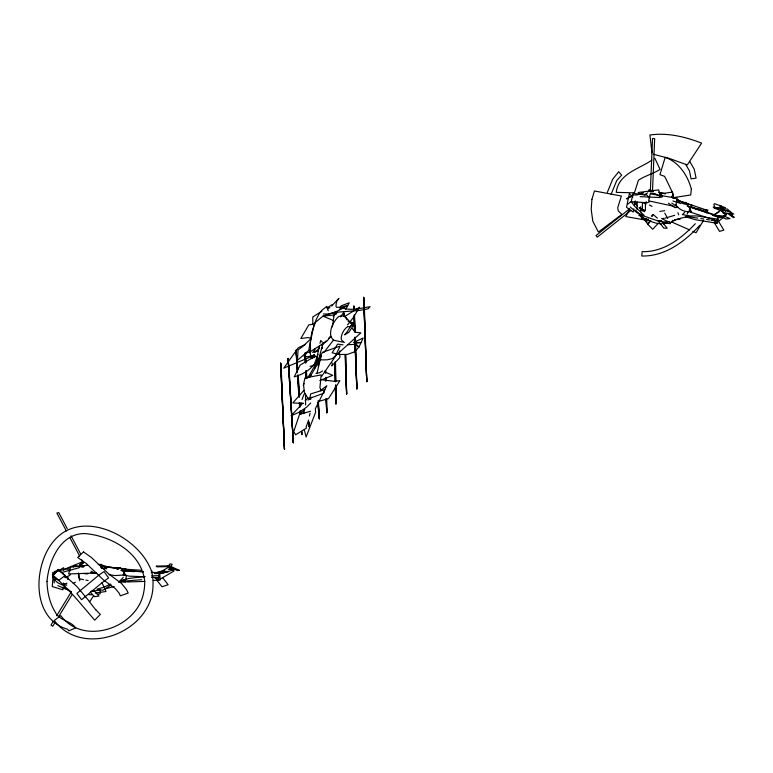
<?xml version="1.0" encoding="UTF-8"?>
<svg xmlns="http://www.w3.org/2000/svg" width="773" height="773" viewBox="0 0 773 773"><rect width="100%" height="100%" fill="white"/><g stroke="black" fill="none" stroke-linecap="round" stroke-linejoin="round"><path stroke-width="1.16" d="M316.515 363.967L317.133 356.595L319.365 346.178M344.236 316.418L344.256 313.625L344.429 316.379M637.058 209.522L637.116 201.888M299.972 414.502L300.03 411.159M305.538 394.046L305.557 405.042M100.973 567.73L101.166 564.57L98.954 564.657M53.047 576.407L52.255 586.562L62.913 589.818L63.096 587.606M54.294 576.581L54.052 579.76L55.936 579.17M54.458 574.455L54.709 571.276L56.284 571.131M332.4 326.863L334.081 314.92L336.719 313.751L333.018 312.804L322.93 316.167L315.2 322.505L311.741 332.458L310.282 342.168L310.601 351.551L326.902 341.096L331.153 336.303M151.672 572.735L151.856 570.938M125.912 578.89L126.337 575.614M720.349 208.7L721.054 207.464L725.538 207.811L714.667 203.686L713.865 204.285L714.725 207.087L717.798 208.739M309.973 398.298L310.591 393.93L324.728 389.592L323.897 393.157L309.973 398.298L307.606 397.795L304.417 392.597L303.518 384.452L304.92 377.978L321.191 374.876L319.925 387.524L321.23 390.636M648.866 191.617L649.194 189.559L650.624 189.974M303.77 413.7L304.485 409.255M645.629 205.087L646.199 201.589M354.594 351.812L355.928 344.285L353.85 342.342L363.165 338.052L358.962 347.087L354.594 351.812L347.483 354.411L339.009 354.478L332.139 352.788L337.666 344.062L343.067 344.864M675.853 205.695L677.187 198.217L650.209 193.859L648.644 200.854L674.133 206.362M317.143 372.77L321.181 355.57L318.109 365.929M633.841 208.729L633.232 212.082L626.526 207.28L629.357 193.704L632.894 196.999M634.459 205.367L635.28 200.893M300.504 405.767L301.141 402.714M312.514 358.546L313.2 355.232M309.403 416.009L310.089 413.159M63.541 583.016L63.386 583.625L66.642 583.75L66.797 583.142M67.705 579.499L68.159 577.682L64.903 577.566M320.012 343.318L320.718 340.468L322.341 342.139M323.143 342.98L318.138 361.175M611.066 194.429L616.69 180.669L621.627 175.113L618.69 171.712L612.631 179.326L607.375 192.332M339.907 350.865L339.357 352.72L339.985 357.02L339.26 358.363L331.685 365.929L332.38 364.527L332.004 362.808M308.582 420.087L306.156 426.87L306.34 428.213L295.624 434.784L293.73 431.605L299.538 414.328L310.543 411.265M314.138 351.87L315.181 348.478M689.4 211.145L690.666 207.203L720.61 217.261L717.566 216.778M314.514 363.783L318.041 354.382M706.773 213.145L707.952 210.082L703.256 209.618M302.001 399.554L304.175 393.969M687.158 214.208L688.443 211.164M629.551 209.193L625.811 216.566L645.281 220.034M703.652 220.247L696.019 232.77L692.84 231.369M345.647 309.577L349.241 302.765L341.193 305.828L339.965 307.654M649.977 220.45L647.88 224.421L652.731 229.262L658.181 223.387M652.074 216.479L653.127 214.498L657.417 218.16M309.49 377.601L320.553 358.962M53.25 621.357L50.97 625.077L52.767 626.246L55.038 622.526M56.661 615.772L71.483 591.567M58.458 616.941L72.14 594.601M168.137 566.735L167.693 567.45L170.031 567.826L172.215 564.251L169.886 563.875L168.35 566.377M303.219 385.263L304.233 383.611M308.292 376.992L322.486 352.382L340.11 346.072L334.902 357.136L321.684 376.248M321.423 349.116L322.592 347.309L321.462 348.575M334.361 313.471L335.646 311.48M89.803 601.626L93.697 595.625M321.297 356.169L314.427 365.107L310.021 366.373M323.964 352.343L333.685 339.82M689.439 209.299L692.135 205.444L681.767 201.811M672.877 220.295L671.669 221.996L689.671 229.958M340.468 316.901L344.468 311.451M159.711 574.01L160.436 573.044L151.228 572.426M650.789 220.624L647.88 224.421L645.697 221.184L648.17 218.962M347.531 324.921L353.3 317.597L359.513 307.219L344.391 316.717M333.25 316.495L336.806 312.176M123.207 577.276L120.491 580.552L127.555 581.963L144.822 581.402M313.78 364.653C309.045 371.021 301.692 374.692 294.213 376.857L300.233 364.962L314.862 356.421M73.222 566.976L74.527 565.459L83.32 567.285M303.876 390.375L292.841 402.926L303.451 403.458M351.493 325.588L352.952 323.935L349.734 322.409M682.472 214.778L684.694 212.285M302.919 403.062L291.073 415.806L299.402 412.115L306.862 406.975L310.707 402.955M300.794 413.632L304.9 409.304M331.617 306.021L338.912 298.349L336.835 301.19L336.197 303.634L336.004 306.466L336.632 307.325L341.077 307.19L347.715 305.345C340.265 309.606 332.438 314.92 323.414 313.925M315.21 352.266L319.384 347.908M321.877 345.299L326.042 340.951M328.544 338.342L330.216 336.603M699.971 225.185C684.656 241.553 665.379 256.472 641.754 256.027L642.15 251.66C663.717 252.24 681.206 238.528 695.285 223.735M309.934 349.406L297.479 360.286L298.049 349.908L302.823 346.41L311.036 338.574M305.18 400.772L307.441 398.491L310.833 399.361M715.962 213.899L719.876 210.411M347.531 326.65C343.763 329.472 341.376 333.946 341.125 338.651L341.84 340.381L344.371 342.439L333.463 340.217L330.931 336.854C329.385 329.395 333.182 321.568 338.642 316.601L341.434 315.819L344.961 316.457L350.565 322.563M651.475 215.986L653.127 214.498M63.483 584.697L66.729 585.161M639.551 208.14L641.001 206.942M629.637 208.797L596.002 235.572L597.316 237.137L630.961 210.362M634.942 204.565L636.72 203.164M628.043 203.975L631.251 201.511L634.285 205.86L644.035 215.309L636.923 212.72L630.208 207M308.031 400.105L311.79 397.235M320.264 390.761L326.844 385.727L315.355 408.733L315.635 412.222L306.108 436.996L304.291 429.769M644.276 194.844L647.658 192.873M306.533 378.364L311.519 374.779M723.344 216.005L726.726 214.034L722.745 212.662M70.478 574.697L68.324 576.204L65.077 577.083M160.929 571.923L168.408 567.227L174.031 570.996L158.562 580.059L155.924 577.962M321.868 311.181L312.765 316.959L312.814 323.916M326.921 307.973L331.975 304.755M327.849 308.736L329.82 307.49M722.253 216.778L720.194 217.754L713.556 215.744M322.534 370.963L319.916 372.596L316.012 373.485M715.527 221.146L718.552 219.3L696.531 215.909L686.849 215.967M651.89 160.079C638.672 169.297 618.564 173.529 616.207 192.361L634.411 192.854L638.43 180.196C645.107 175.761 653.204 173.799 660.045 169.403L654.886 158.301M73.28 583.402L75.435 582.195M83.213 565.807L80.025 564.435L83.697 562.464M111.07 585.055L102.751 590.282L96.925 589.152L102.799 587.548M305.432 344.439L298.243 347.792L283.749 368.17L310.901 356.768M663.514 223.957L667.679 221.803C657.437 222.933 648.537 216.121 638.875 215.194C645.822 219.368 653.446 223.542 661.717 223.909M640.392 194.216L643.571 192.612L637.087 195.009L633.087 194.941L626.613 198.883L628.942 197.714M629.715 197.328L631.27 196.555M110.713 584.05L103.708 587.248M649.513 201.763L647.272 202.739L631.155 201.695L633.232 193.318L645.339 195.086L646.508 194.67L649.504 198.168M63.338 569.788L82.527 561.749L79.068 567.74L61.676 572.493M155.035 573.199L164.291 570.29M339.482 309.094L342.623 307.944C351.473 311.065 361.146 308.041 370.064 306.697L368.083 308.842L359.426 310.446L333.385 312.495M719.103 211.879L712.406 215.396M674.703 215.309L664.964 218.179M319.809 380.567L332.709 375.34L324.573 371.842M114.259 586.504L104.732 588.958M318.37 350.652L312.514 352.295M118.636 582.088L125.584 579.905L119.844 580.475M318.66 401.361L328.457 398.665L339.888 380.674L333.965 381.282L322.66 379.872M314.437 355.242L307.557 356.74L304.04 356.295L307.509 352.121L310.63 352.565M116.955 569.315L118.8 568.889L110.008 566.889L102.036 566.155M68.101 568.116L69.879 567.74M661.823 196.303L660.2 193.888L672.481 192.071L672.684 197.946M659.862 211.435L664.761 210.662M58.361 570.822L67.222 568.899L69.918 571.044M97.968 594.186L100.2 593.828L100.084 590.099L90.47 591.471M91.89 591.21L94.113 590.891L98.992 596.06L94.538 596.708L90.306 592.224M95.369 592.968L106.007 591.519L102.307 583.47M351.01 325.414L352.971 325.172L355.406 326.641L349.898 322.215M153.344 580.455L160.204 579.972L159.731 573.595M144.899 576.513L129.12 578.388L122.984 580.204L124.26 581.132L141.643 579.682M334.081 314.92L322.93 316.167L332.921 320.293M151.508 575.904L159.248 575.595L158.542 578.446L155.025 578.562M674.491 219.687L680.182 219.194M663.978 218.373L661.601 218.566L670.085 222.643L677.583 218.991L689.12 216.237L682.424 214.392M683.989 202.536L686.25 202.381L691.449 211.85C685.612 212.198 678.994 210.169 676.008 204.816M87.339 565.314L70.546 567.121L68.633 573.943L95.833 573.015M120.83 570.6L143.44 571.807M347.956 344.729L355.928 344.285L358.962 347.087L354.884 343.309L361.059 342.574L353.85 342.342M154.445 573.634L162.813 573.324L174.08 569.566L168.34 569.392M98.268 564.493L101.456 564.454L106.761 568.754L101.476 568.426M119.032 581.866L125.497 582.175M314.679 324.013L308.794 324.873L300.823 338.497L308.166 337.579L310.862 338.313M80.112 564.937L81.938 564.976M100.828 566.696L116.907 568.087L120.279 567.517L125.748 574.919L115.051 575.566L109.138 574.726M640.141 196.661L660.055 197.559L660.113 195.047L658.673 189.887L638.16 192.516L638.904 193.965M88.982 594.679L91.649 594.804M68.758 589.528L66.536 589.413L57.869 585.615M121.834 568.996L141.13 570.242M132.376 571.479L134.521 571.624M143.594 571.672L124.598 570.783L123.168 574.735L129.188 576.146L144.899 576.755M151.73 572.387L158.736 572.58L159.19 577.547L151.46 577.373M96.799 573.295L90.905 572.619M662.442 222.924L670.491 223.648L669.35 221.542M660.229 192.97L665.408 193.762M695.043 208.816L700.908 209.386M650.46 193.008L654.934 193.521L658.441 195.733M113.94 567.894L125.941 568.754L126.173 571.121M700.792 218.624L703.73 219.01M347.782 326.689L350.111 326.795L353.812 322.814L348.14 321.471M110.8 567.411L112.897 567.73M658.644 192.322L664.973 193.608M687.042 216.546L697.855 218.131M711.063 220.276L712.58 220.527M706.561 219.406L709.517 219.986M85.832 580.098L88.151 580.552M718.813 209.251L714.561 208.401L713.237 207.096L721.731 208.797L723.055 210.101L720.513 209.589M78.885 578.687L83.513 579.644M653.146 154.175L669.476 158.504L687.294 164.939L701.604 143.131C685.274 136.773 667.505 132.444 649.938 135.014L651.968 152.764M108.404 566.967L100.799 565.102M687.129 206.024L706.937 212.546M647.987 219.561L641.522 218.778L641.281 216.45M650.837 190.815L653.398 191.443M682.414 203.483L687.825 204.816L677.689 199.782M651.707 190.284L652.779 190.593M318.099 358.759L321.993 359.899L327.279 359.803L332.477 358.566L360.875 332.873L355.831 332.371L352.227 328.544M672.916 200.941L681.129 203.618L676.472 199.946M681.486 201.598L685.081 202.816M686.878 203.425L706.648 210.121L705.527 211.589L691.149 206.72M682.424 202.12L676.501 199.811M71.358 591.973L68.101 590.021M80.025 564.435L84.431 566.087M685.419 216.701L695.082 219.638L717.373 223.358L717.064 219.803M707.247 212.391L718.262 215.986L717.644 221.01L690.627 212.217M659.34 196.12L662.036 197.26M64.768 586.156L57.975 582.9L54.062 579.557L54.226 582.958M91.001 571.266L95.311 573.305M677.138 199.627L679.138 200.613M671.611 197.047L673.766 198.139M649.397 205.029L652.083 206.401M673.148 197.328L675.177 198.535M63.115 587.007L71.126 591.789M730.881 214.227L732.398 215.242L731.673 212.933L727.296 209.01L723.296 209.068L725.799 211.097M671.805 203.115L678.192 207.473L674.868 207.589L668.481 203.222M725.557 210.913L723.364 209.299L722.34 209.531L723.431 210.333M729.954 214.121L734.35 217.339L733.326 217.571L727.828 213.551M671.814 196.274L674.607 198.477M317.201 358.005L314.167 354.836M156.581 579.914L162.021 586.755L168.118 584.717L162.852 578.001M660.2 193.888L662.509 196.207M634.14 202.487L637.445 205.869M639.087 207.56L641.571 210.101M722.272 211.329L726.06 215.29L716.271 223.223L713.469 219.87M635.58 210.15L646.866 222.402L646.412 218.469M685.593 164.311L689.448 170.862L691.091 178.901L696.077 178.099L694.222 169.132L689.709 161.402M95.968 609.916L100.316 614.448L94.702 620.188C81.194 604.554 68.546 588.185 52.39 575.073L58.709 569.972L77.02 586.688L88.673 600.553M714.146 222.431L719.537 231.388L723.828 230.103L718.542 221.32M344.961 316.457L347.145 320.003M664.761 213.106L667.63 218.373M67.28 528.713L58.758 512.596L56.873 513.05L66.352 530.954M71.068 535.873L80.547 553.768M70.14 538.114L79.609 556.019M81.503 559.594L83.397 563.179M722.079 207.338L721.615 206.285L719.566 205.338L721.19 209.019M722.311 207.86L723.238 209.966M677.94 212.672L678.684 214.846M328.206 310.852L326.863 306.33L322.157 309.983L319.384 313.374L316.273 319.346L313.693 326.448L308.968 348.816L311.49 358.585M78.788 573.672L79.783 580.755M640.305 207.116L640.788 211.783M87.851 573.334L87.909 573.856L85.001 573.827L84.943 573.295M308.785 422.271L309.19 426.86L309.084 422.155M314.234 350.005L314.389 351.87M315.287 363.02L315.51 365.803M318.437 402.047L319.423 418.918L317.935 405.12M314.398 355.126L314.553 356.981M315.075 363.494L315.229 365.349M318.08 400.656L319.423 418.918L318.003 402.791M314.176 355.396L314.321 357.252M314.843 363.764L314.998 365.619M313.886 354.942L314.109 357.725M314.64 364.238L314.94 367.948M63.821 569.943L63.647 567.682L56.999 571.585L52.719 572.532L53.047 577.846M297.789 369.504L296.059 350.188L297.247 372.663M298.262 376.306L299.615 395.737M300.156 403.506L300.291 405.458M300.697 411.284L300.9 414.202M297.547 369.958L296.059 350.188L297.354 370.267M297.885 374.818L299.441 397.167M299.847 402.994L300.05 405.912M300.455 411.738L300.591 413.69M297.76 376.093L299.18 396.501M299.653 403.303L299.924 407.187M300.195 411.081L300.397 413.99M297.518 376.557L298.938 396.955M299.344 402.791L299.557 405.709M299.963 411.536L300.166 414.454M354.102 308.862L353.908 306.031L353.918 308.92M354.488 314.524L355.194 331.665M305.113 352.633L305.238 354.546M305.306 355.503L305.75 363.001M308.871 422.077L309.19 426.86L308.997 422.348M301.779 431.904L301.953 434.735L301.837 431.788M305.644 356.942L305.953 362.527M306.427 370.905L306.842 378.345M306.214 371.378L306.533 376.953M305.441 362.344L305.016 354.053M305.915 370.711L306.33 378.161M305.238 362.817L304.852 354.401M305.702 371.185L306.118 378.625M354.044 308.978L353.908 306.031L353.976 308.804M355.396 337.386L355.561 342.159M355.599 343.115L356.846 389.012L354.681 338.574M354.44 317.819L354.942 332.119M355.145 337.849L356.846 389.012L354.894 337.163M354.691 331.443L354.14 315.287M353.937 317.597L354.449 331.897M344.352 316.486L344.256 313.625L344.323 316.312M346.227 382.625L346.623 394.075L345.869 355.165M325.713 370.837L325.771 372.692M325.935 377.35L326.061 381.079M326.66 398.771L326.786 412.888L325.945 399.061M325.51 371.311L325.568 373.166M326.457 399.245L326.786 412.888L326.148 398.588M325.191 370.654L325.259 372.509M325.481 379.031L325.549 380.896M345.405 354.884L346.623 394.075L345.096 355.309M335.492 361.706L335.888 381.418M335.955 385.167L335.955 404.028L335.24 387.234M335.211 362.151L335.608 381.852M335.724 387.486L335.955 404.028L335.482 384.915M335.028 362.402L335.405 381.166M334.748 362.837L335.124 381.601M78.488 572.977L78.566 577.383M95.871 609.974A323.433 295.305 -3.7 0 1 88.595 600.611M46.998 581.335C47.259 591.876 49.559 602.853 55.134 611.916C59.27 620.816 70.449 620.487 75.686 627.908L68.768 630.826L67.666 629.261C30.92 618.796 32.997 565.111 54.042 540.714C81.977 507.523 139.343 536.636 151.479 571.112A52.448 47.858 -3.5 0 1 153.015 584.523C153.383 631.618 83.513 659.321 54.236 620.497L60.787 615.656C83.513 646.566 137.381 627.947 143.662 592.514A55.327 50.487 -3.5 0 0 144.648 580.639C141.063 552.386 110.858 535.612 84.692 533.573C60.536 533.37 48.796 560.628 46.998 581.335M652.528 138.512L650.354 191.153L652.499 191.308L654.663 138.676L652.528 138.512M591.915 199.347L591.21 209.483L592.785 221.146L598.379 232.026L621.859 214.421L618.207 210.884L617.743 207.686L621.376 196.013L594.437 190.979L591.915 199.347M691.362 189.153L690.714 194.989L672.819 197.714L673.486 194.709L665.882 178.747L664.49 176.312L659.968 174.669L665.186 157.296C678.974 162.088 687.738 175.577 691.362 189.153M353.474 325.22L348.836 332.332L344.623 334.835C348.468 331.472 349.377 325.52 354.556 323.346L353.474 325.22M58.043 569.421L53.057 575.624L58.603 580.407L65.135 575.537L58.043 569.421M83.494 551.912L77.687 557.497L86.363 563.556L103.292 579.789L115.496 588.726L119.168 593.22L120.356 595.819L128.221 593.075L126.472 589.548L121.438 583.383L108.877 574.068L91.6 557.681L83.494 551.912M102.055 582.707L81.59 599.713L76.885 593.422L98.925 575.064L104.084 571.537L108.616 577.933L102.055 582.707M157.682 572.339L156.813 572.783L164.775 571.237L168.553 571.605L162.485 572.745L157.682 572.339M718.61 215.58L717.479 216.16L721.306 216.769L726.089 219.049L729.954 218.566L724.146 216.179L718.61 215.58M179.201 570.242L177.461 570.619L167.809 566.29L169.548 565.913L179.201 570.242M727.258 210.865L725.151 210.749L719.518 208.043L715.325 208.014L724.997 212.913L733.809 214.063L727.258 210.865M167.77 565.865L156.117 566.068L156.958 566.841L168.611 566.638L167.77 565.865M661.128 220.692L657.881 220.663L663.93 228.18L667.176 228.209L661.128 220.692M645.387 203.531L642.353 202.565L642.45 209.425L645.474 210.382L645.387 203.531M642.382 209.174L639.513 207.918L641.89 210.469L644.759 211.725L642.382 209.174M289.121 369.871L288.068 358.43L293.363 442.842L289.121 369.871M289.025 370.364L288.068 358.43L293.363 442.842L289.025 370.364M281.498 374.808L280.609 363.078L284.493 449.277L281.498 374.808M364.412 308.804L363.619 297.296L366.75 381.775L364.412 308.804M281.314 375.282L280.609 363.078L284.493 449.277L281.314 375.282M364.199 309.277L363.619 297.296L366.75 381.775L364.199 309.277"/></g></svg>
